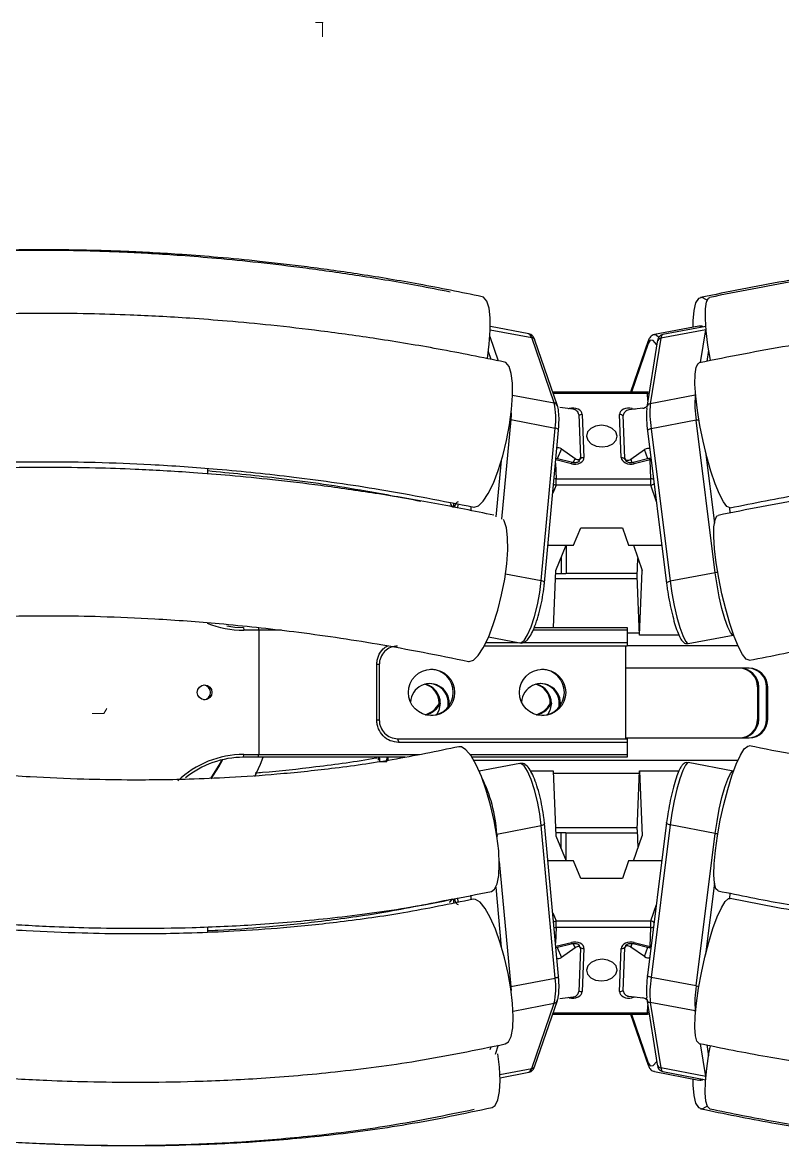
# Model space of a CAD drawing. Header units: millimetres. Extents: x 15 to 1184, y 5 to 836.
# Drawn here: x 687.72 to 704.12, y 505.44 to 529.78 of the extents above; entities that cross this region are included whole.
import ezdxf

# ---------------------------------------------------------------- set-up
doc = ezdxf.new("R2010")
doc.units = ezdxf.units.MM
doc.header["$PDSIZE"] = -1
doc.layers.get('0').update_dxf_attribs({"lineweight": 18})

msp = doc.modelspace()

# ---------------------------------------------------------------- linework, layer by layer
at = {"color": 7, "linetype": 'Continuous'}
for p, q in [((694.1958, 529.7828), (694.0416, 529.7828)), ((694.1958, 529.7828), (694.1958, 529.4744)), ((689.4745, 514.8716), (689.5371, 514.9806)), ((689.4745, 514.8716), (689.2219, 514.8716))]:
    msp.add_line(p, q, dxfattribs=at)
at = {"color": 7, "linetype": 'Continuous', "lineweight": 25}
for p, q in [((697.8173, 523.1533), (698.7121, 522.9824)), ((698.6468, 523.063), (697.8188, 523.2212)), ((702.3188, 523.2312), (701.3607, 523.0482)), ((702.4711, 523.1507), (701.4988, 522.9677)), ((702.4698, 523.224), (701.5388, 523.0488)), ((702.3566, 522.445), (702.4711, 523.1507)), ((702.4711, 523.1507), (702.4742, 523.1677)), ((702.4711, 523.1507), (702.4756, 523.1514)), ((697.8095, 523.0034), (697.9884, 522.4815)), ((699.1958, 521.5715), (698.7121, 522.9824)), ((699.2651, 521.5138), (698.7814, 522.9247)), ((701.2261, 522.9099), (700.8475, 521.8056)), ((701.4988, 522.9677), (701.2699, 521.5568)), ((697.8322, 522.5121), (697.7756, 522.6772)), ((701.2249, 522.8591), (700.8637, 521.8056)), ((701.4226, 522.8935), (701.1937, 521.4827)), ((702.531, 522.7101), (702.4921, 522.4706)), ((698.2985, 521.7429), (699.1958, 521.5715)), ((701.2078, 521.8056), (699.1651, 521.8056)), ((701.2106, 521.7763), (699.1751, 521.7763)), ((701.2165, 521.6233), (701.2106, 521.7763)), ((702.2422, 521.7398), (701.2699, 521.5568)), ((702.2422, 521.7398), (702.2472, 521.7708)), ((702.2422, 521.7398), (702.2497, 521.741)), ((699.6063, 521.4373), (699.3172, 521.4734)), ((699.5032, 521.4502), (699.521, 521.4547)), ((699.521, 521.4547), (699.5247, 521.4475)), ((701.1138, 521.4587), (700.8087, 521.4226)), ((700.88, 521.4547), (700.9448, 521.4387)), ((698.2586, 521.2134), (698.0616, 519.0637)), ((698.2586, 521.2134), (698.2496, 521.2149)), ((698.2586, 521.2134), (699.2167, 521.0303)), ((699.7272, 521.3218), (699.7631, 520.3924)), ((699.8039, 521.3218), (699.8398, 520.3924)), ((700.6434, 520.3924), (700.6075, 521.3218)), ((700.7251, 520.3777), (700.6891, 521.3071)), ((698.915, 517.7376), (699.2167, 521.0303)), ((698.9872, 517.6924), (699.2889, 520.9852)), ((701.212, 520.9672), (701.6229, 517.6744)), ((702.2631, 521.1986), (701.2908, 521.0156)), ((701.2908, 521.0156), (701.7017, 517.7229)), ((702.674, 517.9059), (702.2631, 521.1986)), ((699.3517, 520.5818), (699.2618, 520.3664)), ((699.3517, 520.5818), (699.6474, 520.375)), ((700.8498, 520.3603), (701.1483, 520.567)), ((701.2168, 520.3655), (701.1483, 520.567)), ((702.4636, 520.5171), (702.6552, 518.9814)), ((697.9449, 519.116), (698.0559, 520.3284)), ((699.2237, 520.2735), (699.2367, 519.9378)), ((699.5673, 520.2595), (699.23, 520.3426)), ((699.2421, 520.3712), (699.2328, 520.373)), ((699.5885, 520.2859), (699.2421, 520.3712)), ((699.6087, 520.2824), (699.6474, 520.375)), ((699.7379, 520.3201), (699.76, 520.373)), ((700.7275, 520.3641), (700.7401, 520.3271)), ((700.8498, 520.3603), (700.8763, 520.2825)), ((701.2389, 520.3711), (700.8991, 520.2858)), ((701.2659, 520.3448), (700.9262, 520.2595)), ((701.2817, 519.9378), (701.2659, 520.3448)), ((691.7163, 520.0415), (691.7163, 520.1589)), ((699.2367, 519.7964), (699.164, 519.6223)), ((699.2367, 519.9378), (701.2817, 519.9378)), ((701.2817, 519.7964), (699.2367, 519.7964)), ((701.4024, 519.4414), (701.2817, 519.7964)), ((697.0243, 519.4064), (697.0211, 519.3226)), ((697.119, 519.3886), (697.1114, 519.3047)), ((697.4054, 519.2463), (697.4019, 519.3354)), ((702.9851, 519.3131), (702.9897, 519.1942)), ((699.6166, 518.5011), (699.7735, 518.8772)), ((699.7735, 518.8772), (700.6737, 518.8772)), ((700.6737, 518.8772), (700.8016, 518.5011)), ((699.0613, 518.5011), (699.6166, 518.5011)), ((699.2287, 517.9579), (699.4554, 518.5011)), ((699.4553, 518.501), (699.4553, 517.8942)), ((700.8016, 518.5011), (701.5197, 518.5011)), ((700.9081, 518.5011), (701.0928, 517.9579)), ((699.347, 518.2414), (699.347, 517.8942)), ((700.9894, 517.8307), (701.0043, 518.218)), ((698.1452, 517.8846), (698.915, 517.7376)), ((699.181, 516.7251), (699.2287, 517.9579)), ((699.2262, 517.8942), (699.4489, 517.8942)), ((699.4553, 517.8942), (699.4489, 517.8942)), ((700.9918, 517.8942), (699.4553, 517.8942)), ((701.0386, 516.5579), (700.9894, 517.8307)), ((701.0386, 516.5579), (701.0928, 517.9579)), ((702.674, 517.9059), (701.7017, 517.7229)), ((700.9914, 517.7771), (699.2217, 517.7771)), ((692.4903, 516.7251), (692.4926, 516.6651)), ((692.8166, 516.6651), (692.4926, 516.6651)), ((692.8078, 516.7251), (692.8166, 516.6651)), ((692.8166, 516.6651), (692.8166, 513.9851)), ((693.3121, 516.6651), (692.8166, 516.6651)), ((700.774, 516.6651), (698.7396, 516.6651)), ((698.7668, 516.7251), (700.7716, 516.7251)), ((700.7716, 516.7251), (700.774, 516.6651)), ((700.774, 516.6651), (700.774, 516.4035)), ((700.774, 516.6114), (701.0365, 516.6114)), ((697.7255, 516.4035), (698.4086, 516.4035)), ((697.7801, 516.5235), (698.4536, 516.3949)), ((698.5168, 516.4035), (700.774, 516.4035)), ((700.774, 516.4035), (700.7703, 516.3251)), ((701.8893, 516.5579), (701.0386, 516.5579)), ((702.0907, 516.3797), (703.063, 516.5627)), ((703.0725, 516.5579), (703.0373, 516.5579)), ((700.7703, 516.3251), (697.6857, 516.3251)), ((700.7446, 514.3251), (700.7446, 516.3251)), ((703.1645, 516.3285), (700.7705, 516.3285)), ((695.3652, 514.7251), (695.3652, 515.9251)), ((695.4203, 515.9251), (695.3652, 515.9251)), ((695.4203, 515.9251), (695.4203, 514.7251)), ((703.4065, 515.8457), (700.7446, 515.8457)), ((703.6128, 515.4457), (703.5896, 515.4457)), ((703.5896, 515.4457), (703.5896, 514.7427)), ((703.6128, 514.7427), (703.6128, 515.4457)), ((703.8062, 515.4457), (703.783, 515.4457)), ((703.783, 514.7427), (703.783, 515.4457)), ((703.8062, 514.7427), (703.8062, 515.4457)), ((696.7147, 515.0942), (696.711, 515.0386)), ((699.113, 515.0942), (699.1092, 515.0386)), ((695.4203, 514.7251), (695.3652, 514.7251)), ((703.5896, 514.7427), (703.6128, 514.7427)), ((703.783, 514.7427), (703.8062, 514.7427)), ((695.816, 514.3251), (695.8392, 514.2467)), ((695.816, 514.3251), (700.7703, 514.3251)), ((700.774, 514.2467), (695.8392, 514.2467)), ((700.7446, 514.3427), (703.4065, 514.3427)), ((700.7703, 514.3251), (700.774, 514.2467)), ((700.774, 514.2467), (700.774, 513.9851)), ((692.4903, 513.9251), (692.4926, 513.9851)), ((692.8078, 513.9251), (692.4903, 513.9251)), ((692.4926, 513.9851), (692.8166, 513.9851)), ((692.8078, 513.9251), (692.8166, 513.9851)), ((695.9809, 513.9251), (692.8078, 513.9251)), ((692.8166, 513.9851), (696.2865, 513.9851)), ((695.3957, 513.9251), (695.3957, 513.8599)), ((695.6124, 513.8599), (695.6124, 513.9251)), ((697.3795, 513.9851), (700.774, 513.9851)), ((700.7716, 513.9251), (697.4198, 513.9251)), ((700.774, 513.9851), (700.7716, 513.9251)), ((695.5846, 513.8256), (695.4235, 513.8256)), ((697.4589, 513.8599), (703.1644, 513.8599)), ((698.4536, 513.7936), (697.5749, 513.6258)), ((703.063, 513.6258), (702.0907, 513.8088)), ((697.5727, 513.6307), (697.6005, 513.6307)), ((698.686, 513.6307), (699.1745, 513.6307)), ((699.1745, 513.6307), (699.2287, 512.2306)), ((701.0365, 513.5771), (699.1766, 513.5771)), ((700.9894, 512.3579), (701.0386, 513.6307)), ((701.0386, 513.6307), (701.0928, 512.2306)), ((701.0386, 513.6307), (701.8904, 513.6307)), ((703.0373, 513.6307), (703.0726, 513.6307)), ((697.9569, 512.2679), (698.915, 512.4509)), ((699.2167, 509.1582), (698.915, 512.4509)), ((699.2889, 509.2033), (698.9872, 512.4961)), ((701.6229, 512.5141), (701.212, 509.2213)), ((701.7017, 512.4657), (701.2908, 509.1729)), ((702.674, 512.2826), (701.7017, 512.4657)), ((697.9569, 512.2679), (697.9537, 512.2673)), ((697.9569, 512.2679), (697.9619, 512.2131)), ((699.2217, 512.4114), (700.9914, 512.4114)), ((699.4489, 512.2942), (699.2262, 512.2942)), ((699.2287, 512.2306), (699.4554, 511.6874)), ((699.347, 511.9471), (699.347, 512.2942)), ((699.4489, 512.2942), (699.4553, 512.2942)), ((699.4553, 511.6875), (699.4553, 512.2942)), ((699.4553, 512.2942), (700.9918, 512.2942)), ((700.9081, 511.6874), (701.0928, 512.2306)), ((700.9894, 512.3579), (701.0043, 511.9705)), ((702.2631, 508.9899), (702.674, 512.2826)), ((698.011, 511.6769), (698.2586, 508.9752)), ((699.6166, 511.6874), (699.0613, 511.6874)), ((699.7735, 511.3113), (699.6166, 511.6874)), ((700.8016, 511.6874), (700.6737, 511.3113)), ((701.5197, 511.6874), (700.8016, 511.6874)), ((700.6737, 511.3113), (699.7735, 511.3113)), ((698.0587, 509.8296), (697.9401, 511.1243)), ((702.6554, 511.2088), (702.4636, 509.6714)), ((702.9897, 510.9927), (702.9851, 510.8754)), ((697.0208, 510.8726), (697.0244, 510.7786)), ((697.1109, 510.8899), (697.1192, 510.7971)), ((697.4019, 510.8522), (697.4056, 510.9466)), ((701.2817, 510.3921), (701.4024, 510.7471)), ((699.164, 510.5662), (699.2367, 510.3921)), ((691.7163, 510.145), (691.7163, 510.2666)), ((699.2367, 510.2507), (699.2237, 509.915)), ((699.2367, 510.3921), (701.2817, 510.3921)), ((701.2817, 510.2507), (699.2367, 510.2507)), ((701.266, 509.8437), (701.2817, 510.2507)), ((699.23, 509.8459), (699.5673, 509.929)), ((699.2328, 509.8155), (699.2421, 509.8173)), ((699.2421, 509.8173), (699.5885, 509.9026)), ((699.2618, 509.8222), (699.3517, 509.6068)), ((699.6474, 509.8135), (699.3517, 509.6068)), ((699.6474, 509.8135), (699.6089, 509.9056)), ((699.7631, 509.7961), (699.7272, 508.8667)), ((699.76, 509.8155), (699.7379, 509.8684)), ((699.8398, 509.7961), (699.8039, 508.8667)), ((700.6075, 508.8667), (700.6434, 509.7961)), ((700.6891, 508.8815), (700.7251, 509.8109)), ((700.7401, 509.8614), (700.7275, 509.8244)), ((700.8764, 509.9065), (700.8498, 509.8282)), ((701.1483, 509.6215), (700.8498, 509.8282)), ((700.8991, 509.9028), (701.2389, 509.8174)), ((700.9262, 509.929), (701.266, 509.8437)), ((701.1483, 509.6215), (701.2168, 509.823)), ((698.2586, 508.9752), (699.2167, 509.1582)), ((702.2631, 508.9899), (701.2908, 509.1729)), ((698.2586, 508.9752), (698.2532, 508.9742)), ((698.2586, 508.9752), (698.2651, 508.894)), ((698.3078, 508.4473), (699.1958, 508.617)), ((698.7121, 507.2061), (699.1958, 508.617)), ((698.7814, 507.2638), (699.2651, 508.6747)), ((699.3172, 508.7151), (699.6063, 508.7512)), ((699.5211, 508.7338), (699.5032, 508.7383)), ((699.5211, 508.7338), (699.5247, 508.741)), ((700.8087, 508.7659), (701.1138, 508.7299)), ((700.9448, 508.7498), (700.88, 508.7338)), ((701.1937, 508.7058), (701.4226, 507.295)), ((701.2106, 508.4122), (701.2165, 508.5652)), ((702.2422, 508.4487), (701.2699, 508.6317)), ((701.2699, 508.6317), (701.4988, 507.2208)), ((699.165, 508.3828), (700.8385, 508.3828)), ((699.1651, 508.3829), (701.2078, 508.3829)), ((699.1751, 508.4122), (701.2106, 508.4122)), ((700.8385, 508.3828), (700.8423, 508.3829)), ((700.8385, 508.3828), (700.8387, 508.3829)), ((700.8475, 508.3829), (701.2261, 507.2785)), ((700.8637, 508.3829), (701.2249, 507.3292)), ((702.2422, 508.4487), (702.2497, 508.4475)), ((702.2472, 508.4177), (702.2422, 508.4487)), ((697.8113, 507.6154), (697.8329, 507.6784)), ((697.9888, 507.7082), (697.922, 507.5131)), ((702.4711, 507.0378), (702.3566, 507.7433)), ((702.4923, 507.717), (702.5307, 507.48)), ((698.0243, 507.0747), (698.7121, 507.2061)), ((698.0267, 507.007), (698.6468, 507.1255)), ((701.3607, 507.1401), (702.3188, 506.9571)), ((702.4711, 507.0378), (701.4988, 507.2208)), ((701.5388, 507.1397), (702.4692, 506.9646)), ((702.4711, 507.0378), (702.4751, 507.0371)), ((702.4738, 507.0227), (702.4711, 507.0378))]:
    msp.add_line(p, q, dxfattribs=at)
for points in [[(697.7545, 522.5342), (697.7951, 522.8393), (697.8169, 523.143), (697.815, 523.4074), (697.7894, 523.62), (697.7414, 523.7709), (697.6732, 523.853), (697.6405, 523.8658)], [(702.4992, 523.7891), (702.4863, 523.8005), (702.3918, 523.8498), (702.3115, 523.8258), (702.2493, 523.7299), (702.2081, 523.5664), (702.1898, 523.3431), (702.1897, 523.2066)], [(702.5685, 522.4907), (702.568, 522.4937), (702.5142, 522.8224), (702.478, 523.126), (702.4611, 523.3902), (702.4642, 523.6029), (702.4873, 523.7539), (702.5293, 523.8363), (702.5555, 523.8502)], [(702.3823, 523.2076), (702.3581, 523.2241), (702.3188, 523.2312)], [(698.7121, 522.9824), (698.6673, 523.0541), (698.6468, 523.063)], [(701.4107, 522.8201), (701.4027, 522.8334), (701.3311, 522.9179), (701.2701, 522.9267), (701.2249, 522.8591)], [(701.3618, 523.0484), (701.4, 523.041), (701.4529, 522.9951)], [(701.5388, 523.0488), (701.5238, 523.0394), (701.4988, 522.9677)], [(697.4631, 519.324), (697.4712, 519.3227), (697.5629, 519.3499), (697.6654, 519.4491), (697.7739, 519.6157), (697.8833, 519.8418), (697.9885, 520.1169), (698.0845, 520.4281), (698.1669, 520.761), (698.2319, 521.0998), (698.2763, 521.4288), (698.2981, 521.7325), (698.2964, 521.9969), (698.271, 522.2095), (698.2234, 522.3603), (698.1556, 522.4424), (698.123, 522.4552)], [(702.9948, 519.3099), (702.9934, 519.3096), (702.9276, 519.3365), (702.8494, 519.4353), (702.7624, 519.6014), (702.6706, 519.8271), (702.5785, 520.1017), (702.4903, 520.4125), (702.41, 520.7449), (702.3416, 521.0834), (702.2881, 521.4121), (702.252, 521.7157), (702.2351, 521.98), (702.2382, 522.1926), (702.2611, 522.3436), (702.3026, 522.4259), (702.3286, 522.4398)], [(701.2106, 521.7763), (701.2268, 521.7754), (701.2408, 521.773)], [(700.8702, 521.4299), (700.8736, 521.4394), (700.88, 521.4547)], [(701.1937, 521.4827), (701.1926, 521.4663), (701.1952, 521.4484)], [(698.2687, 521.3608), (698.2655, 521.3013), (698.2586, 521.2134)], [(699.2889, 520.9852), (699.2883, 520.9912), (699.2842, 520.9991), (699.2764, 521.0068), (699.2653, 521.0141), (699.2513, 521.0206), (699.2349, 521.0261), (699.2167, 521.0303)], [(700.2146, 521.0904), (700.0891, 521.0727), (699.9841, 521.0221), (699.9155, 520.9464), (699.8939, 520.8571), (699.9224, 520.7678), (699.9968, 520.6921), (700.1058, 520.6415), (700.2327, 520.6237), (700.3582, 520.6415), (700.4632, 520.6921), (700.5317, 520.7678), (700.5534, 520.8571), (700.5248, 520.9464), (700.4504, 521.0221), (700.3415, 521.0727), (700.2146, 521.0904)], [(701.2908, 521.0156), (701.2722, 521.0114), (701.2552, 521.0059), (701.2402, 520.9994), (701.2281, 520.9921), (701.2191, 520.9844), (701.2136, 520.9765), (701.2119, 520.9687), (701.212, 520.9672)], [(699.5673, 520.2595), (699.5735, 520.2717), (699.5794, 520.2804), (699.5846, 520.2851), (699.5885, 520.2859)], [(700.8991, 520.2857), (700.9049, 520.2851), (700.9116, 520.2804), (700.9188, 520.2717), (700.9262, 520.2595)], [(701.2389, 520.3711), (701.2446, 520.3704), (701.2513, 520.3657), (701.2585, 520.357), (701.2659, 520.3448)], [(701.2899, 520.3427), (701.2822, 520.3439), (701.2659, 520.3448)], [(697.0166, 519.3235), (697.0099, 519.3258), (696.9636, 519.3855), (696.9573, 519.4033)], [(697.3497, 515.9953), (697.3581, 515.994), (697.451, 516.021), (697.5548, 516.12), (697.6646, 516.2864), (697.7752, 516.5123), (697.8815, 516.7872), (697.9786, 517.0982), (698.0618, 517.4309), (698.1273, 517.7696), (698.1721, 518.0985), (698.1939, 518.4022), (698.1919, 518.6666), (698.1661, 518.8792), (698.1177, 519.0301), (698.1044, 519.0541)], [(703.4076, 516.0175), (703.4062, 516.0173), (703.3399, 516.044), (703.2611, 516.1427), (703.1735, 516.3087), (703.0812, 516.5342), (702.9884, 516.8087), (702.8996, 517.1194), (702.8189, 517.4517), (702.75, 517.7901), (702.6963, 518.1188), (702.6601, 518.4224), (702.6432, 518.6867), (702.6463, 518.8993), (702.6694, 519.0503), (702.7114, 519.1327), (702.7375, 519.1466)], [(703.0619, 516.5625), (703.0494, 516.5643), (703.001, 516.616), (702.9437, 516.7345), (702.8816, 516.9115), (702.8194, 517.134), (702.7613, 517.3862), (702.7117, 517.6498), (702.674, 517.9059)], [(698.4536, 516.3949), (698.4772, 516.396), (698.5455, 516.4477), (698.6207, 516.5662), (698.6974, 516.7432), (698.77, 516.9657), (698.8334, 517.2179), (698.8829, 517.4815), (698.915, 517.7376)], [(698.9872, 517.6924), (698.9866, 517.6984), (698.9825, 517.7063), (698.9747, 517.7141), (698.9636, 517.7213), (698.9496, 517.7278), (698.9332, 517.7333), (698.915, 517.7376)], [(701.7017, 517.7229), (701.6831, 517.7186), (701.6661, 517.7131), (701.6511, 517.7066), (701.6389, 517.6994), (701.6299, 517.6916), (701.6245, 517.6837), (701.6228, 517.6759), (701.6229, 517.6744)], [(701.7017, 517.7229), (701.7394, 517.4668), (701.789, 517.2031), (701.8471, 516.951), (701.9094, 516.7285), (701.9714, 516.5515), (702.0287, 516.433), (702.0771, 516.3813), (702.0907, 516.3797)], [(692.1251, 516.7588), (692.3002, 516.7342), (692.4903, 516.7251)], [(696.738, 515.0942), (696.706, 514.9335), (696.6554, 514.8441)], [(699.1362, 515.0942), (699.1042, 514.9335), (699.0536, 514.8441)], [(697.5126, 513.7589), (697.4003, 513.9552), (697.2922, 514.0877), (697.1935, 514.1502), (697.1405, 514.1528)], [(703.1277, 513.7739), (703.218, 513.9708), (703.3016, 514.104), (703.3745, 514.1671), (703.4075, 514.171)], [(692.7327, 513.5097), (692.8566, 513.777), (692.9153, 513.9251)], [(692.0182, 513.8685), (691.9786, 513.7935), (691.7738, 513.4661)], [(691.7916, 513.4566), (691.9576, 513.7151), (692.0437, 513.8745)], [(697.8423, 511.0307), (697.9101, 511.0761), (697.9668, 511.1937), (698.0013, 511.3767), (698.012, 511.6166), (697.9983, 511.902), (697.9609, 512.2197), (697.9016, 512.5548), (697.8231, 512.8916), (697.7291, 513.2144), (697.6239, 513.5081), (697.5126, 513.7589)], [(698.915, 512.4509), (698.8829, 512.707), (698.8334, 512.9707), (698.77, 513.2228), (698.6974, 513.4453), (698.6207, 513.6223), (698.5455, 513.7408), (698.4772, 513.7925), (698.4536, 513.7936)], [(702.0907, 513.8088), (702.0771, 513.8072), (702.0287, 513.7556), (701.9714, 513.637), (701.9094, 513.4601), (701.8471, 513.2375), (701.789, 512.9854), (701.7394, 512.7218), (701.7017, 512.4657)], [(702.7376, 511.0419), (702.6886, 511.088), (702.6559, 511.2054), (702.6428, 511.3883), (702.6497, 511.6282), (702.6764, 511.9138), (702.7216, 512.2318), (702.7832, 512.5673), (702.8583, 512.9046), (702.9435, 513.228), (703.0347, 513.5224), (703.1277, 513.7739)], [(702.674, 512.2826), (702.7117, 512.5387), (702.7613, 512.8024), (702.8194, 513.0545), (702.8816, 513.277), (702.9437, 513.454), (703.001, 513.5725), (703.0494, 513.6242), (703.063, 513.6258)], [(698.9872, 512.4961), (698.9866, 512.4901), (698.9825, 512.4822), (698.9747, 512.4744), (698.9636, 512.4672), (698.9496, 512.4607), (698.9332, 512.4552), (698.915, 512.4509)], [(701.7017, 512.4657), (701.6831, 512.4699), (701.6661, 512.4754), (701.6511, 512.4819), (701.6389, 512.4891), (701.6299, 512.4969), (701.6245, 512.5048), (701.6228, 512.5126), (701.6229, 512.5141)], [(696.9437, 510.793), (696.9456, 510.7982), (696.991, 510.8584), (697.0212, 510.861)], [(697.815, 510.4662), (697.7033, 510.6626), (697.5958, 510.7952), (697.4975, 510.8579), (697.4448, 510.8606)], [(702.7168, 510.4811), (702.8067, 510.6782), (702.8898, 510.8114), (702.9622, 510.8746), (702.995, 510.8786)], [(698.1414, 507.7373), (698.209, 507.7826), (698.2656, 507.9002), (698.3001, 508.0832), (698.3109, 508.323), (698.2974, 508.6085), (698.2604, 508.9263), (698.2015, 509.2614), (698.1236, 509.5984), (698.0302, 509.9213), (697.9257, 510.2152), (697.815, 510.4662)], [(702.3284, 507.7488), (702.2796, 507.7948), (702.2472, 507.9122), (702.2342, 508.095), (702.2411, 508.3349), (702.2677, 508.6205), (702.3128, 508.9386), (702.3741, 509.2741), (702.4489, 509.6116), (702.5336, 509.9351), (702.6244, 510.2295), (702.7168, 510.4811)], [(699.5673, 509.929), (699.5735, 509.9168), (699.5794, 509.9081), (699.5846, 509.9034), (699.5885, 509.9026)], [(700.8991, 509.9028), (700.9049, 509.9034), (700.9116, 509.9081), (700.9188, 509.9168), (700.9262, 509.929)], [(701.2389, 509.8174), (701.2446, 509.8181), (701.2513, 509.8228), (701.2585, 509.8315), (701.266, 509.8437)], [(701.266, 509.8437), (701.2822, 509.8446), (701.2899, 509.8458)], [(700.2327, 509.5648), (700.1058, 509.547), (699.9968, 509.4964), (699.9224, 509.4207), (699.8939, 509.3314), (699.9155, 509.2421), (699.9841, 509.1664), (700.0891, 509.1159), (700.2146, 509.0981), (700.3415, 509.1159), (700.4504, 509.1664), (700.5248, 509.2421), (700.5534, 509.3314), (700.5317, 509.4207), (700.4632, 509.4964), (700.3582, 509.547), (700.2327, 509.5648)], [(699.2889, 509.2033), (699.2883, 509.1973), (699.2842, 509.1894), (699.2765, 509.1817), (699.2653, 509.1744), (699.2513, 509.1679), (699.2349, 509.1624), (699.2167, 509.1582)], [(701.2908, 509.1729), (701.2723, 509.1771), (701.2552, 509.1826), (701.2403, 509.1891), (701.2281, 509.1964), (701.2191, 509.2041), (701.2136, 509.212), (701.2119, 509.2198), (701.212, 509.2213)], [(700.8702, 508.7586), (700.8736, 508.7491), (700.88, 508.7338)], [(701.1937, 508.7058), (701.1926, 508.7222), (701.1952, 508.7401)], [(701.2408, 508.4155), (701.2268, 508.4131), (701.2106, 508.4122)], [(702.5548, 506.3385), (702.5056, 506.3846), (702.4728, 506.502), (702.4596, 506.6849), (702.4665, 506.9248), (702.4932, 507.2104), (702.5385, 507.5283), (702.5684, 507.6997)], [(697.8571, 506.3648), (697.9252, 506.4103), (697.9824, 506.5281), (698.017, 506.7112), (698.0276, 506.9511), (698.0135, 507.2365), (697.98, 507.5232)], [(701.2249, 507.3292), (701.2701, 507.2616), (701.3311, 507.2705), (701.4027, 507.355), (701.4107, 507.3683)], [(698.6468, 507.1255), (698.6673, 507.1344), (698.7121, 507.2061)], [(701.4988, 507.2208), (701.5238, 507.1491), (701.5388, 507.1397)], [(702.1902, 506.9817), (702.1903, 506.8443), (702.2087, 506.6212), (702.25, 506.4579), (702.3122, 506.3622), (702.3924, 506.3386), (702.4869, 506.3881), (702.4991, 506.3989)], [(702.3188, 506.9571), (702.3581, 506.9643), (702.3824, 506.9809)]]:
    msp.add_lwpolyline(points, dxfattribs=at)
for centre, radius in [((696.5478, 515.3249), 0.4998), ((698.9461, 515.3249), 0.4998), ((691.6482, 515.325), 0.1599)]:
    msp.add_circle(centre, radius, dxfattribs=at)
for centre, radius, start, end in [((698.6975, 522.8944), 0.0892, 19.81734, 80.59513), ((701.3067, 522.8826), 0.0851, 161.27274, 195.98078), ((701.5125, 522.8774), 0.0913, 98.61404, 169.81353), ((701.2078, 521.7056), 0.1, 68.23444, 90), ((701.0963, 521.7804), 0.1143, 357.94473, 12.72688), ((704.4978, 521.5561), 2.2631, 175.34308, 189.08786), ((697.7257, 521.2437), 1.5062, 351.85777, 12.57318), ((699.1812, 521.4836), 0.0892, 19.79434, 80.59552), ((703.2252, 521.283), 2.0368, 175.34308, 189.08786), ((701.2836, 521.4665), 0.0913, 98.61404, 169.81353), ((703.5255, 521.3731), 2.2631, 175.34308, 189.08786), ((699.8009, 521.1988), 0.123, 88.64705, 126.30349), ((700.612, 521.2114), 0.1105, 45.22334, 92.3566), ((702.309, 520.9605), 0.2426, 87.24824, 100.89422), ((699.2442, 520.3572), 0.0142, 98.39276, 149.10332), ((699.8345, 520.278), 0.1145, 87.35203, 134.33668), ((700.6486, 520.2857), 0.1068, 39.39699, 92.80043), ((701.2632, 520.2741), 0.1, 76.62418, 104.10095), ((699.2644, 519.94), 0.1462, 235.75053, 259.09111), ((699.2363, 519.8007), 0.1372, 89.85337, 108.73617), ((697.0964, 519.8671), 2.1414, 358.10774, 1.89226), ((699.1414, 519.8671), 2.1414, 358.10774, 1.89226), ((701.2836, 519.8142), 0.1236, 61.66202, 90.89116), ((701.2588, 519.9278), 0.1334, 279.88356, 315.18162), ((702.7203, 517.6623), 0.2479, 88.01698, 100.76201), ((692.4926, 518.7223), 2.0572, 247.45458, 269.99927), ((696.5189, 515.3253), 0.4998, 359.97897, 88.33642), ((698.9171, 515.3253), 0.4998, 359.97897, 88.33642), ((703.1897, 515.4458), 0.3999, 359.97855, 89.97854), ((703.213, 515.4458), 0.3999, 359.97855, 89.97854), ((703.3832, 515.4458), 0.3999, 359.97855, 89.97854), ((703.4064, 515.4458), 0.3999, 359.97855, 89.97854), ((691.6172, 515.3251), 0.16, 275.58865, 84.41135), ((696.5117, 515.0944), 0.4197, 352.13962, 176.69624), ((696.2948, 515.0943), 0.4199, 359.98251, 75.01848), ((696.3181, 515.0944), 0.4199, 359.98206, 76.65265), ((696.4883, 515.0943), 0.4199, 346.74856, 88.38727), ((698.9099, 515.0944), 0.4197, 352.13962, 176.69624), ((698.693, 515.0943), 0.4199, 359.98251, 75.01848), ((698.7163, 515.0944), 0.4199, 359.98206, 76.65265), ((698.8865, 515.0943), 0.4199, 346.74856, 88.38725), ((696.5189, 515.3249), 0.4998, 271.66358, 0.02103), ((698.9171, 515.3249), 0.4998, 271.66358, 0.02103), ((696.2737, 515.3248), 0.4997, 285.92482, 331.9599), ((696.3024, 515.3247), 0.4996, 284.22347, 325.05936), ((698.6719, 515.3248), 0.4997, 285.92482, 331.9599), ((698.7006, 515.3247), 0.4996, 284.22347, 325.05936), ((703.1897, 514.7426), 0.3999, 270.02146, 0.02145), ((703.213, 514.7426), 0.3999, 270.02146, 0.02145), ((703.3832, 514.7426), 0.3999, 270.02146, 0.02145), ((703.4064, 514.7426), 0.3999, 270.02146, 0.02145), ((692.4927, 511.9275), 2.0576, 90.00341, 133.68996), ((692.4904, 511.9275), 1.9976, 90.00288, 128.99378), ((700.9823, 514.0324), 5.5626, 181.10548, 182.13098), ((690.0259, 514.0324), 5.5626, 357.86902, 358.89452), ((694.8141, 512.0885), 3.1479, 3.26818, 26.7648), ((702.7203, 512.526), 0.2477, 259.23491, 272.10241), ((699.2644, 510.2485), 0.1462, 100.90889, 124.24947), ((699.2363, 510.3878), 0.1372, 251.26383, 270.14663), ((697.0964, 510.3214), 2.1414, 358.10774, 1.89226), ((699.1414, 510.3214), 2.1414, 358.10774, 1.89226), ((701.2583, 510.2596), 0.1345, 44.97032, 79.9645), ((701.284, 510.3729), 0.1223, 268.9438, 298.50302), ((699.2442, 509.8313), 0.0142, 210.89669, 261.60724), ((699.8345, 509.9105), 0.1145, 225.66332, 272.64797), ((700.6486, 509.9028), 0.1068, 267.19957, 320.60301), ((701.2632, 509.9144), 0.1, 255.89905, 283.37582), ((697.7257, 508.9448), 1.5062, 347.42682, 8.14223), ((703.2252, 508.9055), 2.0368, 170.91214, 184.65692), ((703.5255, 508.8154), 2.2631, 170.91214, 184.65692), ((699.801, 508.9897), 0.123, 233.69652, 271.35295), ((700.612, 508.9771), 0.1105, 267.6434, 314.77666), ((704.4978, 508.6324), 2.2631, 170.91214, 184.65692), ((702.309, 509.2281), 0.2426, 259.10578, 272.75176), ((699.1812, 508.7049), 0.0892, 279.40446, 340.20739), ((701.2836, 508.722), 0.0913, 190.18647, 261.38596), ((701.0963, 508.4081), 0.1143, 347.27312, 2.05527), ((701.2078, 508.4829), 0.1, 270, 291.76556), ((701.3067, 507.3058), 0.0851, 164.01919, 198.73247), ((698.6975, 507.2941), 0.0892, 279.40487, 340.18266), ((701.5125, 507.3111), 0.0913, 190.18647, 261.38596)]:
    msp.add_arc(centre, radius, start, end, dxfattribs=at)
for centre, major_axis, ratio, start_param, end_param in [((699.597, 521.3218), (0.2069, -0.007), 0.6826295, 0.0495337, 1.9693959), ((700.8144, 521.3218), (0.2069, -0.007), 0.6826295, 1.2712642, 3.1911263), ((701.1423, 521.5376), (0.0829, 0.0611), 0.616515, 3.9671786, 4.9244819), ((699.639, 521.3584), (0.0798, -0.0647), 0.5811056, 0.4714914, 2.3913536), ((700.7801, 521.3437), (0.0829, 0.0611), 0.616515, 0.8255859, 2.7454481), ((699.3241, 520.5278), (0.0798, -0.0647), 0.5811056, 1.6932219, 2.9355378), ((701.182, 520.5131), (0.0829, 0.0611), 0.616515, 0.1060074, 1.5237176), ((699.6329, 520.3924), (0.2069, -0.007), 0.6826295, 4.4128568, 6.332719), ((699.675, 520.429), (0.0798, -0.0647), 0.5811056, 4.8348146, 6.7546767), ((700.8503, 520.3924), (0.2069, -0.007), 0.6826295, 3.1911263, 5.1109885), ((700.8161, 520.4143), (0.0829, 0.0611), 0.616515, 2.7454481, 4.6653103), ((697.1104, 519.0997), (0.0085, 0.3385), 0.2887014, 6.2363584, 7.1414997), ((697.1104, 511.0886), (-0.0085, 0.3385), 0.2887014, 2.2958113, 3.1884196), ((699.6329, 509.7961), (0.2069, 0.007), 0.6826295, 6.2336516, 8.1535138), ((699.675, 509.7595), (0.0798, 0.0647), 0.5811056, 5.8116939, 7.7315561), ((700.8503, 509.7961), (0.2069, 0.007), 0.6826295, 1.1721968, 3.092059), ((700.8161, 509.7743), (0.0829, -0.0611), 0.616515, 1.617875, 3.5377372), ((699.3241, 509.6607), (0.0798, 0.0647), 0.5811056, 3.3476475, 4.5899634), ((701.182, 509.6754), (0.0829, -0.0611), 0.616515, 4.7594677, 6.1771779), ((699.597, 508.8667), (0.2069, 0.007), 0.6826295, 4.3137894, 6.2336516), ((699.639, 508.8301), (0.0798, 0.0647), 0.5811056, 3.8918317, 5.8116939), ((700.8144, 508.8667), (0.2069, 0.007), 0.6826295, 3.092059, 5.0119211), ((700.7801, 508.8449), (0.0829, -0.0611), 0.616515, 3.5377372, 5.4575994), ((701.1423, 508.6509), (0.0829, -0.0611), 0.616515, 1.3587034, 2.3160067)]:
    msp.add_ellipse(centre, major_axis=major_axis, ratio=ratio, start_param=start_param, end_param=end_param, dxfattribs=at)
for points, knots in [([(696.95, 523.9644), (696.7195, 524.0106), (696.0694, 524.1407), (695.0285, 524.3114), (693.876, 524.4772), (692.8475, 524.6), (691.9479, 524.6891), (691.1799, 524.751), (690.5147, 524.7943), (689.8267, 524.8296), (689.0123, 524.8579), (687.9986, 524.8711), (686.8098, 524.8546), (685.4483, 524.7915), (683.9199, 524.6589), (682.2296, 524.4393), (681.0692, 524.2019), (680.4605, 524.0774)], [0, 0, 0, 0, 0.7099525, 2.0028767, 3.1668468, 4.1997758, 5.1001922, 5.867087, 6.4997868, 7.0894523, 7.9227156, 8.9312073, 10.115077, 11.4742805, 13.0087331, 14.7186449, 16.6051999, 16.6051999, 16.6051999, 16.6051999]), ([(697.6407, 523.8657), (697.1863, 523.9582), (696.3177, 524.135), (695.0545, 524.3444), (693.907, 524.5066), (692.8808, 524.6267), (691.9815, 524.713), (691.2125, 524.7727), (690.5461, 524.8139), (689.8566, 524.8469), (689.0402, 524.8727), (688.0234, 524.8829), (686.8301, 524.8631), (685.4632, 524.7968), (683.9291, 524.6614), (682.2342, 524.4399), (681.0734, 524.2028), (680.4647, 524.0784)], [0, 0, 0, 0, 1.4178199, 2.7101559, 3.8739777, 4.9070666, 5.8078592, 6.5752952, 7.2086827, 7.7981634, 8.6311296, 9.6393998, 10.8229439, 12.181434, 13.7143947, 15.4215625, 17.3036481, 17.3036481, 17.3036481, 17.3036481]), ([(709.8923, 524.7287), (709.8887, 524.7287), (709.4896, 524.7244), (708.6388, 524.6858), (707.2853, 524.5979), (705.7697, 524.4395), (704.099, 524.2032), (702.9534, 523.9701), (702.3533, 523.848)], [0, 0, 0, 0, 0.0105255, 1.1841164, 2.5313335, 4.0511089, 5.7418975, 7.6017401, 7.6017401, 7.6017401, 7.6017401]), ([(719.7158, 523.8628), (719.2624, 523.9578), (718.3967, 524.1391), (717.134, 524.341), (715.987, 524.4899), (714.9608, 524.5934), (714.0607, 524.6626), (713.2902, 524.706), (712.6231, 524.7324), (711.9345, 524.7496), (711.1205, 524.7562), (710.106, 524.7426), (708.9147, 524.696), (707.5497, 524.602), (706.0178, 524.4423), (704.3264, 524.2045), (703.1639, 523.9719), (702.5553, 523.8502)], [0, 0, 0, 0, 1.4273859, 2.7249516, 3.8916628, 4.9265939, 5.8290106, 6.5983862, 7.2343786, 7.8220009, 8.6520642, 9.6577804, 10.8387059, 12.1939111, 13.7218586, 15.4203201, 17.2864294, 17.2864294, 17.2864294, 17.2864294]), ([(698.1232, 522.4551), (697.6463, 522.5517), (696.7347, 522.7364), (695.4093, 522.9545), (694.2053, 523.123), (693.1287, 523.2474), (692.1852, 523.3366), (691.3784, 523.398), (690.6793, 523.4402), (689.9562, 523.4739), (689.1003, 523.4999), (688.0343, 523.5093), (686.7832, 523.4874), (685.3503, 523.4171), (683.7424, 523.275), (681.9661, 523.0439), (680.7493, 522.7974), (680.1114, 522.6683)], [0, 0, 0, 0, 1.4874014, 2.8430479, 4.0638426, 5.1475154, 6.0924677, 6.8976186, 7.5622673, 8.180308, 9.0536046, 10.1107925, 11.3517635, 12.7760693, 14.3830502, 16.1721692, 18.1437444, 18.1437444, 18.1437444, 18.1437444]), ([(720.3235, 522.4525), (719.848, 522.5514), (718.9402, 522.7401), (717.6161, 522.9505), (716.4134, 523.1056), (715.3373, 523.2134), (714.3935, 523.2856), (713.5856, 523.3309), (712.8861, 523.3584), (712.164, 523.3763), (711.3104, 523.3833), (710.2466, 523.3692), (708.9974, 523.3207), (707.5661, 523.2229), (705.9597, 523.0567), (704.186, 522.8089), (702.9668, 522.5666), (702.3285, 522.4398)], [0, 0, 0, 0, 1.4961827, 2.8564966, 4.0797591, 5.164932, 6.1111995, 6.9179787, 7.5848913, 8.2011382, 9.0716464, 10.1263524, 11.3647768, 12.7859176, 14.3881167, 16.1689652, 18.1253516, 18.1253516, 18.1253516, 18.1253516]), ([(702.4154, 523.2138), (702.4106, 523.2174), (702.3887, 523.2338), (702.3555, 523.2305), (702.3295, 523.228)], [0, 0, 0, 0, 0.019485915, 0.089558249, 0.089558249, 0.089558249, 0.089558249]), ([(698.7814, 522.9247), (698.7729, 522.9453), (698.7542, 522.9907), (698.7093, 523.0485), (698.6617, 523.0538), (698.6461, 523.0555)], [0, 0, 0, 0, 0.07261457, 0.15944747, 0.2014879, 0.2014879, 0.2014879, 0.2014879]), ([(701.3639, 523.0454), (701.3598, 523.0458), (701.3245, 523.0492), (701.2679, 522.9969), (701.24, 522.9482), (701.2284, 522.9162), (701.2261, 522.9099)], [0, 0, 0, 0, 0.01161643, 0.09982675, 0.18520388, 0.20619647, 0.20619647, 0.20619647, 0.20619647]), ([(701.5388, 523.0439), (701.5249, 523.0416), (701.4898, 523.0355), (701.4538, 522.9921), (701.4332, 522.9477), (701.4262, 522.912), (701.4226, 522.8935)], [0, 0, 0, 0, 0.03238909, 0.0819899, 0.14168442, 0.20617335, 0.20617335, 0.20617335, 0.20617335]), ([(699.2889, 520.9852), (699.292, 521.0237), (699.3011, 521.1367), (699.3019, 521.3041), (699.2886, 521.4346), (699.2705, 521.4956), (699.2651, 521.5138)], [0, 0, 0, 0, 0.0926968, 0.27188539, 0.45472371, 0.53229604, 0.53229604, 0.53229604, 0.53229604]), ([(680.7996, 519.5432), (681.3027, 519.6462), (682.2574, 519.8416), (683.64, 520.0368), (684.8721, 520.1661), (685.9462, 520.2428), (686.855, 520.2837), (687.6251, 520.3021), (688.4159, 520.3071), (689.3622, 520.2942), (690.5673, 520.2467), (692.0007, 520.1469), (693.6522, 519.9733), (695.5089, 519.7109), (696.7885, 519.4575), (697.4631, 519.3239)], [0, 0, 0, 0, 1.5576574, 2.9561898, 4.1923954, 5.2633305, 6.166585, 6.9003442, 7.5540724, 8.5175586, 9.7135658, 11.1417595, 12.8001399, 14.6840563, 16.7851909, 16.7851909, 16.7851909, 16.7851909]), ([(699.7367, 520.3177), (699.7361, 520.3162), (699.7348, 520.3133), (699.7192, 520.2998), (699.6928, 520.2877), (699.6568, 520.2801), (699.6199, 520.2796), (699.5976, 520.284), (699.5885, 520.2859)], [0, 0, 0, 0, 0.0285164, 0.05374259, 0.08031853, 0.10824958, 0.13826394, 0.15919576, 0.15919576, 0.15919576, 0.15919576]), ([(700.8991, 520.2858), (700.887, 520.2835), (700.8619, 520.2788), (700.82, 520.2815), (700.7835, 520.2917), (700.7569, 520.3061), (700.743, 520.3197), (700.7406, 520.3257), (700.7406, 520.3254), (700.7407, 520.3254)], [0, 0, 0, 0, 0.02725537, 0.05653973, 0.08583536, 0.11019658, 0.13536907, 0.16078167, 0.17243375, 0.17243375, 0.17243375, 0.17243375]), ([(697.8931, 519.1495), (697.4702, 519.2361), (696.6244, 519.4093), (695.3763, 519.6183), (694.2047, 519.7866), (693.1566, 519.9117), (692.2379, 520.0021), (691.4524, 520.0649), (690.7714, 520.1087), (690.0669, 520.1442), (689.2327, 520.1726), (688.1934, 520.1855), (686.9737, 520.1681), (685.5763, 520.1032), (684.0078, 519.9676), (682.2745, 519.7435), (681.0876, 519.5017), (680.4652, 519.3749)], [0, 0, 0, 0, 1.320295, 2.6407781, 3.830135, 4.885977, 5.8066382, 6.5909993, 7.2383365, 7.8408739, 8.692282, 9.7228396, 10.932511, 12.3209657, 13.8877641, 15.6327785, 17.5570594, 17.5570594, 17.5570594, 17.5570594]), ([(691.7163, 520.1112), (692.209, 520.0627), (693.3131, 519.954), (694.8508, 519.7366), (695.8817, 519.5375), (696.3155, 519.4537)], [0, 0, 0, 0, 1.4790479, 3.3145473, 4.648335, 4.648335, 4.648335, 4.648335]), ([(720.1399, 519.1488), (719.721, 519.2372), (718.8814, 519.4145), (717.6372, 519.6159), (716.4663, 519.7712), (715.4184, 519.8798), (714.4992, 519.9532), (713.7123, 519.9999), (713.0308, 520.0288), (712.3272, 520.0484), (711.4954, 520.0575), (710.4585, 520.0465), (709.2408, 520.002), (707.8453, 519.9092), (706.2788, 519.749), (704.5488, 519.5082), (703.3599, 519.2709), (702.7374, 519.1466)], [0, 0, 0, 0, 1.3195908, 2.6453174, 3.8375314, 4.8951581, 5.8173745, 6.6036021, 7.2534701, 7.8541276, 8.7026162, 9.7305945, 10.937626, 12.3228005, 13.8846423, 15.6210807, 17.5295904, 17.5295904, 17.5295904, 17.5295904]), ([(702.9947, 519.3099), (703.5047, 519.4122), (704.4727, 519.6064), (705.8684, 519.8148), (707.1105, 519.962), (708.1922, 520.0584), (709.1076, 520.118), (709.8815, 520.1531), (710.6219, 520.1742), (711.4426, 520.1833), (712.4289, 520.173), (713.5825, 520.1311), (714.8978, 520.0438), (716.3647, 519.893), (717.9727, 519.6667), (719.067, 519.4434), (719.6391, 519.3266)], [0, 0, 0, 0, 1.5636624, 2.9682493, 4.2098356, 5.2855741, 6.1935548, 6.9326046, 7.5849352, 8.3927842, 9.3714107, 10.5199015, 11.836615, 13.3189401, 14.9631422, 16.7643682, 16.7643682, 16.7643682, 16.7643682]), ([(698.4457, 516.4024), (698.4529, 516.3988), (698.4882, 516.381), (698.5618, 516.4098), (698.6276, 516.465), (698.6931, 516.5592), (698.7642, 516.7084), (698.8343, 516.9061), (698.8968, 517.1358), (698.9469, 517.3778), (698.9747, 517.5658), (698.9847, 517.6669), (698.9872, 517.6924)], [0, 0, 0, 0, 0.0328031, 0.16025, 0.2855191, 0.4591858, 0.6495404, 0.8491451, 1.0439112, 1.2370852, 1.4300249, 1.4951934, 1.4951934, 1.4951934, 1.4951934]), ([(701.6229, 517.6744), (701.6281, 517.6352), (701.6432, 517.5207), (701.6775, 517.3184), (701.727, 517.0807), (701.7828, 516.8601), (701.8409, 516.6714), (701.901, 516.5218), (701.9482, 516.4408), (702.0136, 516.3782), (702.0701, 516.3805), (702.0904, 516.3814)], [0, 0, 0, 0, 0.0984753, 0.2872834, 0.4762179, 0.6653929, 0.8555082, 1.0482779, 1.2503388, 1.3733389, 1.4423305, 1.4423305, 1.4423305, 1.4423305]), ([(681.1589, 516.251), (681.6474, 516.3516), (682.5743, 516.5426), (683.9175, 516.7313), (685.1145, 516.855), (686.1579, 516.9271), (687.0407, 516.9643), (687.7888, 516.9798), (688.5574, 516.982), (689.4775, 516.9661), (690.6491, 516.9154), (692.0424, 516.8127), (693.6473, 516.6377), (695.4513, 516.3761), (696.6943, 516.1268), (697.3497, 515.9953)], [0, 0, 0, 0, 1.5128459, 2.8708611, 4.071183, 5.1110049, 5.9879396, 6.700137, 7.3355143, 8.2722648, 9.4350212, 10.8236441, 12.4363282, 14.2685394, 16.3118746, 16.3118746, 16.3118746, 16.3118746]), ([(703.4076, 516.0175), (703.9031, 516.1174), (704.8434, 516.307), (706.1998, 516.5091), (707.4069, 516.651), (708.458, 516.7431), (709.3475, 516.7993), (710.0995, 516.8317), (710.8685, 516.8518), (711.7852, 516.8578), (712.9511, 516.8348), (714.336, 516.7635), (715.9276, 516.6186), (717.7118, 516.3812), (718.9333, 516.1305), (719.5772, 515.9983)], [0, 0, 0, 0, 1.5191895, 2.8835385, 4.089446, 5.1342282, 6.0160405, 6.7337188, 7.3675299, 8.2995659, 9.4573045, 10.8391734, 12.4421067, 14.2610422, 16.288667, 16.288667, 16.288667, 16.288667]), ([(695.3652, 515.9251), (695.367, 515.9565), (695.3705, 516.0193), (695.4084, 516.1387), (695.4796, 516.2582), (695.5669, 516.309), (695.6009, 516.3287)], [0, 0, 0, 0, 0.09317556, 0.18651418, 0.37326462, 0.49189017, 0.49189017, 0.49189017, 0.49189017]), ([(695.816, 516.3251), (695.7643, 516.3191), (695.6613, 516.3072), (695.5295, 516.2154), (695.456, 516.1046), (695.4247, 516.0037), (695.4218, 515.9513), (695.4203, 515.9251)], [0, 0, 0, 0, 0.15805984, 0.31476513, 0.46953454, 0.54671767, 0.62370819, 0.62370819, 0.62370819, 0.62370819]), ([(695.8392, 514.2467), (695.7773, 514.2539), (695.6537, 514.2682), (695.4958, 514.3782), (695.4079, 514.5107), (695.3706, 514.6311), (695.367, 514.6938), (695.3652, 514.7251)], [0, 0, 0, 0, 0.18836989, 0.37559154, 0.56117719, 0.65393365, 0.74652806, 0.74652806, 0.74652806, 0.74652806]), ([(695.4203, 514.7251), (695.4218, 514.6989), (695.4247, 514.6465), (695.456, 514.5457), (695.5295, 514.4348), (695.6613, 514.343), (695.7643, 514.3311), (695.816, 514.3251)], [0, 0, 0, 0, 0.07699053, 0.15417365, 0.30894307, 0.46564835, 0.62370819, 0.62370819, 0.62370819, 0.62370819]), ([(697.1407, 514.1528), (696.6631, 514.0533), (695.7565, 513.8645), (694.4398, 513.6783), (693.2644, 513.5565), (692.2384, 513.4858), (691.3692, 513.4493), (690.6318, 513.4344), (689.8733, 513.4324), (688.9642, 513.4484), (687.805, 513.4989), (686.4243, 513.6004), (684.8307, 513.773), (683.0352, 514.0304), (681.7939, 514.2747), (681.1393, 514.4035)], [0, 0, 0, 0, 1.4935983, 2.8348356, 4.0205728, 5.0478402, 5.9141552, 6.6176124, 7.2456311, 8.1716391, 9.3209343, 10.6934576, 12.2875644, 14.0990408, 16.1200893, 16.1200893, 16.1200893, 16.1200893]), ([(719.3909, 514.1543), (718.9155, 514.0557), (718.0132, 513.8686), (716.7019, 513.6695), (715.5297, 513.5299), (714.5045, 513.4395), (713.634, 513.3844), (712.8958, 513.3527), (712.1387, 513.3331), (711.2332, 513.3274), (710.0772, 513.3502), (708.6979, 513.4207), (707.1038, 513.5632), (705.3062, 513.7962), (704.0628, 514.0417), (703.4073, 514.171)], [0, 0, 0, 0, 1.4993632, 2.8461742, 4.0368207, 5.0685469, 5.9394083, 6.6481357, 7.2745886, 8.1961048, 9.3408677, 10.7075354, 12.2932728, 14.0931888, 16.0999734, 16.0999734, 16.0999734, 16.0999734]), ([(695.3674, 513.9105), (695.3608, 513.9092), (694.928, 513.8236), (694.1024, 513.7212), (693.2327, 513.6167), (692.7944, 513.5859), (692.7428, 513.5823)], [0, 0, 0, 0, 0.0202212, 1.3325909, 2.4915884, 2.6460926, 2.6460926, 2.6460926, 2.6460926]), ([(698.9872, 512.4961), (698.9831, 512.5357), (698.9713, 512.6514), (698.9387, 512.8554), (698.8865, 513.095), (698.823, 513.3177), (698.7522, 513.5091), (698.6749, 513.6618), (698.6052, 513.7482), (698.5234, 513.8015), (698.4744, 513.7905), (698.4571, 513.7867)], [0, 0, 0, 0, 0.1009472, 0.2944727, 0.4879752, 0.6818002, 0.876899, 1.0754685, 1.2845356, 1.4125535, 1.4820131, 1.4820131, 1.4820131, 1.4820131]), ([(702.0904, 513.8036), (702.079, 513.8068), (702.0466, 513.8158), (701.9965, 513.791), (701.9542, 513.7524), (701.9119, 513.6867), (701.8596, 513.569), (701.8001, 513.3893), (701.742, 513.1715), (701.6902, 512.9357), (701.6494, 512.7102), (701.631, 512.5742), (701.6229, 512.5141)], [0, 0, 0, 0, 0.040512, 0.1148095, 0.1987127, 0.3335315, 0.5237112, 0.7238919, 0.9156008, 1.105073, 1.2939501, 1.4434083, 1.4434083, 1.4434083, 1.4434083]), ([(680.4848, 511.2712), (680.9474, 511.1782), (681.8319, 511.0003), (683.1155, 510.788), (684.2804, 510.6229), (685.3209, 510.4998), (686.232, 510.4107), (687.0103, 510.3487), (687.6846, 510.3054), (688.382, 510.2702), (689.2075, 510.2419), (690.2348, 510.2288), (691.4393, 510.2457), (692.8175, 510.3094), (694.3622, 510.4433), (696.0667, 510.6649), (697.2314, 510.9048), (697.8422, 511.0307)], [0, 0, 0, 0, 1.431384, 2.7363966, 3.9118267, 4.955315, 5.8651911, 6.6403135, 7.2799296, 7.8757987, 8.7178428, 9.7370192, 10.9333713, 12.3066532, 13.856494, 15.5827826, 17.4864776, 17.4864776, 17.4864776, 17.4864776]), ([(697.4451, 510.8606), (696.9471, 510.7577), (696.0021, 510.5622), (694.6301, 510.3689), (693.4056, 510.2419), (692.3367, 510.1678), (691.4312, 510.1292), (690.6632, 510.113), (689.8734, 510.1102), (688.9271, 510.1258), (687.7205, 510.1769), (686.2833, 510.2807), (684.6244, 510.4582), (682.7555, 510.7239), (681.4633, 510.9773), (680.7819, 511.1109)], [0, 0, 0, 0, 1.5561163, 2.9534528, 4.1887375, 5.2589227, 6.1614888, 6.8945191, 7.5483554, 8.5122484, 9.7086543, 11.1374025, 12.7966753, 14.6820101, 16.7852772, 16.7852772, 16.7852772, 16.7852772]), ([(702.7378, 511.0419), (703.2066, 510.9466), (704.1019, 510.7647), (705.4, 510.5604), (706.5754, 510.4087), (707.6238, 510.3023), (708.5408, 510.2304), (709.324, 510.1845), (710.001, 510.156), (710.6989, 510.1367), (711.5226, 510.1275), (712.5467, 510.1382), (713.7459, 510.1819), (715.1153, 510.2733), (716.6461, 510.4316), (718.3296, 510.67), (719.4777, 510.9057), (720.0789, 511.0292)], [0, 0, 0, 0, 1.4393122, 2.7486633, 3.9265125, 4.9716141, 5.8830345, 6.660123, 7.3024597, 7.8963126, 8.7352604, 9.7517444, 10.9453944, 12.3153962, 13.8604289, 15.5786796, 17.4680549, 17.4680549, 17.4680549, 17.4680549]), ([(696.9978, 510.8608), (696.5056, 510.7602), (695.5722, 510.5694), (694.2254, 510.3803), (693.028, 510.259), (692.208, 510.1977), (691.788, 510.1808), (691.7163, 510.178)], [0, 0, 0, 0, 1.5167622, 2.8767748, 4.0778789, 5.1177788, 5.3317284, 5.3317284, 5.3317284, 5.3317284]), ([(719.6391, 510.8619), (719.1439, 510.7598), (718.2038, 510.5659), (716.8379, 510.3595), (715.617, 510.2149), (714.5494, 510.1212), (713.643, 510.064), (712.8744, 510.0311), (712.1369, 510.0121), (711.3169, 510.0054), (710.3284, 510.0186), (709.1681, 510.0638), (707.8397, 510.1547), (706.3508, 510.3089), (704.7101, 510.5379), (703.5837, 510.7616), (702.9947, 510.8786)], [0, 0, 0, 0, 1.5613419, 2.9638004, 4.2036175, 5.2779334, 6.1847342, 6.9227087, 7.5749819, 8.3831546, 9.3622056, 10.5114255, 11.8293681, 13.3135613, 14.9602698, 16.7643775, 16.7643775, 16.7643775, 16.7643775]), ([(699.5885, 509.9026), (699.601, 509.905), (699.6271, 509.9098), (699.6686, 509.907), (699.7032, 509.897), (699.7263, 509.8838), (699.736, 509.8731), (699.7363, 509.8718), (699.7365, 509.8713)], [0, 0, 0, 0, 0.02825182, 0.05871606, 0.08879225, 0.11379717, 0.13991955, 0.15861128, 0.15861128, 0.15861128, 0.15861128]), ([(700.7408, 509.8634), (700.7407, 509.8633), (700.7405, 509.8632), (700.7456, 509.8724), (700.764, 509.887), (700.7922, 509.9), (700.8291, 509.9082), (700.8672, 509.9091), (700.8896, 509.9047), (700.8991, 509.9028)], [0, 0, 0, 0, 0.0175866, 0.0457509, 0.069241, 0.09433142, 0.1213702, 0.15039408, 0.17209361, 0.17209361, 0.17209361, 0.17209361]), ([(699.2651, 508.6747), (699.2716, 508.6972), (699.2901, 508.7616), (699.3025, 508.9006), (699.3004, 509.0641), (699.2915, 509.1724), (699.2889, 509.2033)], [0, 0, 0, 0, 0.0954082, 0.27248281, 0.45797959, 0.53228502, 0.53228502, 0.53228502, 0.53228502]), ([(680.129, 507.9782), (680.6094, 507.882), (681.5278, 507.6979), (682.8606, 507.4788), (684.0699, 507.3087), (685.1501, 507.1822), (686.096, 507.0909), (686.904, 507.0275), (687.6039, 506.9834), (688.3277, 506.9477), (689.1841, 506.9193), (690.25, 506.9069), (691.4996, 506.9254), (692.9294, 506.9923), (694.5317, 507.1314), (696.2996, 507.3606), (697.5078, 507.6077), (698.1413, 507.7373)], [0, 0, 0, 0, 1.4859521, 2.8406047, 4.0606997, 5.1438421, 6.0883375, 6.8930317, 7.5571674, 8.1753999, 9.0490241, 10.1065107, 11.3478378, 12.772661, 14.3804599, 16.1709024, 18.1446292, 18.1446292, 18.1446292, 18.1446292]), ([(702.3285, 507.7488), (702.8151, 507.6504), (703.7443, 507.4625), (705.0914, 507.2516), (706.3111, 507.0951), (707.399, 506.9853), (708.3506, 506.911), (709.1633, 506.8637), (709.8659, 506.8343), (710.5901, 506.8144), (711.4448, 506.805), (712.5075, 506.8161), (713.7518, 506.8613), (715.1728, 506.9557), (716.7612, 507.1191), (718.508, 507.3653), (719.6996, 507.6086), (720.3235, 507.736)], [0, 0, 0, 0, 1.4933077, 2.851884, 4.0740842, 5.1585824, 6.104387, 6.9108073, 7.5773979, 8.1936708, 9.064292, 10.1191454, 11.3578282, 12.7794644, 14.3826299, 16.1653583, 18.1253433, 18.1253433, 18.1253433, 18.1253433]), ([(698.6359, 507.1288), (698.6426, 507.128), (698.6806, 507.1237), (698.7397, 507.1763), (698.7676, 507.2256), (698.7791, 507.2575), (698.7814, 507.2638)], [0, 0, 0, 0, 0.01898206, 0.10729621, 0.19277385, 0.21379115, 0.21379115, 0.21379115, 0.21379115]), ([(701.2261, 507.2785), (701.2346, 507.2578), (701.2533, 507.2124), (701.2985, 507.1545), (701.3466, 507.1492), (701.3626, 507.1474)], [0, 0, 0, 0, 0.07264467, 0.15951354, 0.20272558, 0.20272558, 0.20272558, 0.20272558]), ([(701.4226, 507.295), (701.4267, 507.2758), (701.4356, 507.2335), (701.4617, 507.1704), (701.5175, 507.1497), (701.539, 507.1417)], [0, 0, 0, 0, 0.0693673, 0.15360426, 0.20661687, 0.20661687, 0.20661687, 0.20661687]), ([(702.3195, 506.9646), (702.3352, 506.9598), (702.3697, 506.9492), (702.3977, 506.966), (702.413, 506.9752)], [0, 0, 0, 0, 0.044824518, 0.098657408, 0.098657408, 0.098657408, 0.098657408]), ([(680.484, 506.5677), (680.9475, 506.4744), (681.8333, 506.2961), (683.1192, 506.0842), (684.2859, 505.92), (685.3281, 505.7983), (686.2405, 505.7107), (687.0198, 505.6502), (687.695, 505.6083), (688.3932, 505.5747), (689.2195, 505.5485), (690.2478, 505.5382), (691.4532, 505.5586), (692.8322, 505.6267), (694.3774, 505.7656), (696.0821, 505.993), (697.2464, 506.2369), (697.8569, 506.3648)], [0, 0, 0, 0, 1.4337218, 2.7404431, 3.9171815, 4.961719, 5.8724688, 6.648337, 7.2885962, 7.8849286, 8.7276298, 9.7476497, 10.9450392, 12.3195597, 13.8708255, 15.5986527, 17.5038102, 17.5038102, 17.5038102, 17.5038102]), ([(702.5549, 506.3384), (703.0246, 506.2429), (703.9213, 506.0604), (705.2217, 505.8566), (706.399, 505.7062), (707.4489, 505.6014), (708.3672, 505.5312), (709.1514, 505.487), (709.8292, 505.4601), (710.5279, 505.4426), (711.3521, 505.4357), (712.377, 505.4494), (713.5768, 505.4967), (714.9468, 505.5925), (716.4777, 505.7556), (718.1606, 505.9991), (719.3081, 506.238), (719.909, 506.363)], [0, 0, 0, 0, 1.4415959, 2.7525752, 3.9316549, 4.9777447, 5.8900017, 6.6678264, 7.3108265, 7.9050628, 8.7445394, 9.761735, 10.9562725, 12.3273173, 13.8734875, 15.5928232, 17.4829266, 17.4829266, 17.4829266, 17.4829266]), ([(688.1061, 505.5899), (688.3789, 505.5792), (688.9853, 505.5556), (689.9847, 505.5433), (691.1611, 505.5588), (692.5099, 505.6207), (694.026, 505.7512), (695.7051, 505.9682), (696.8596, 506.2033), (697.4653, 506.3267)], [0, 0, 0, 0, 0.8165643, 1.8151809, 2.9874163, 4.3332003, 5.8525095, 7.5458044, 9.4148683, 9.4148683, 9.4148683, 9.4148683]), ([(702.3537, 506.3403), (702.8671, 506.2348), (703.8401, 506.0348), (705.2439, 505.8202), (706.4924, 505.6689), (707.5799, 505.5701), (708.5009, 505.509), (709.2804, 505.4731), (710.0272, 505.4514), (710.8567, 505.4421), (711.8563, 505.4525), (713.0303, 505.4953), (714.3762, 505.5848), (715.8888, 505.7396), (717.5623, 505.9729), (718.7164, 506.2033), (719.321, 506.3239)], [0, 0, 0, 0, 1.6021304, 3.036525, 4.3014281, 5.3955395, 6.3179781, 7.0682021, 7.730593, 8.5509313, 9.54475, 10.7117164, 12.0511495, 13.5619627, 15.2426588, 17.0914507, 17.0914507, 17.0914507, 17.0914507])]:
    msp.add_open_spline(points, degree=3, knots=knots, dxfattribs=at)
at = {"color": 7, "linetype": 'Continuous'}
for p in [(694.1958, 529.7828), (689.4745, 514.8716)]:
    msp.add_point(p, dxfattribs=at)

doc.saveas('drawing.dxf')
